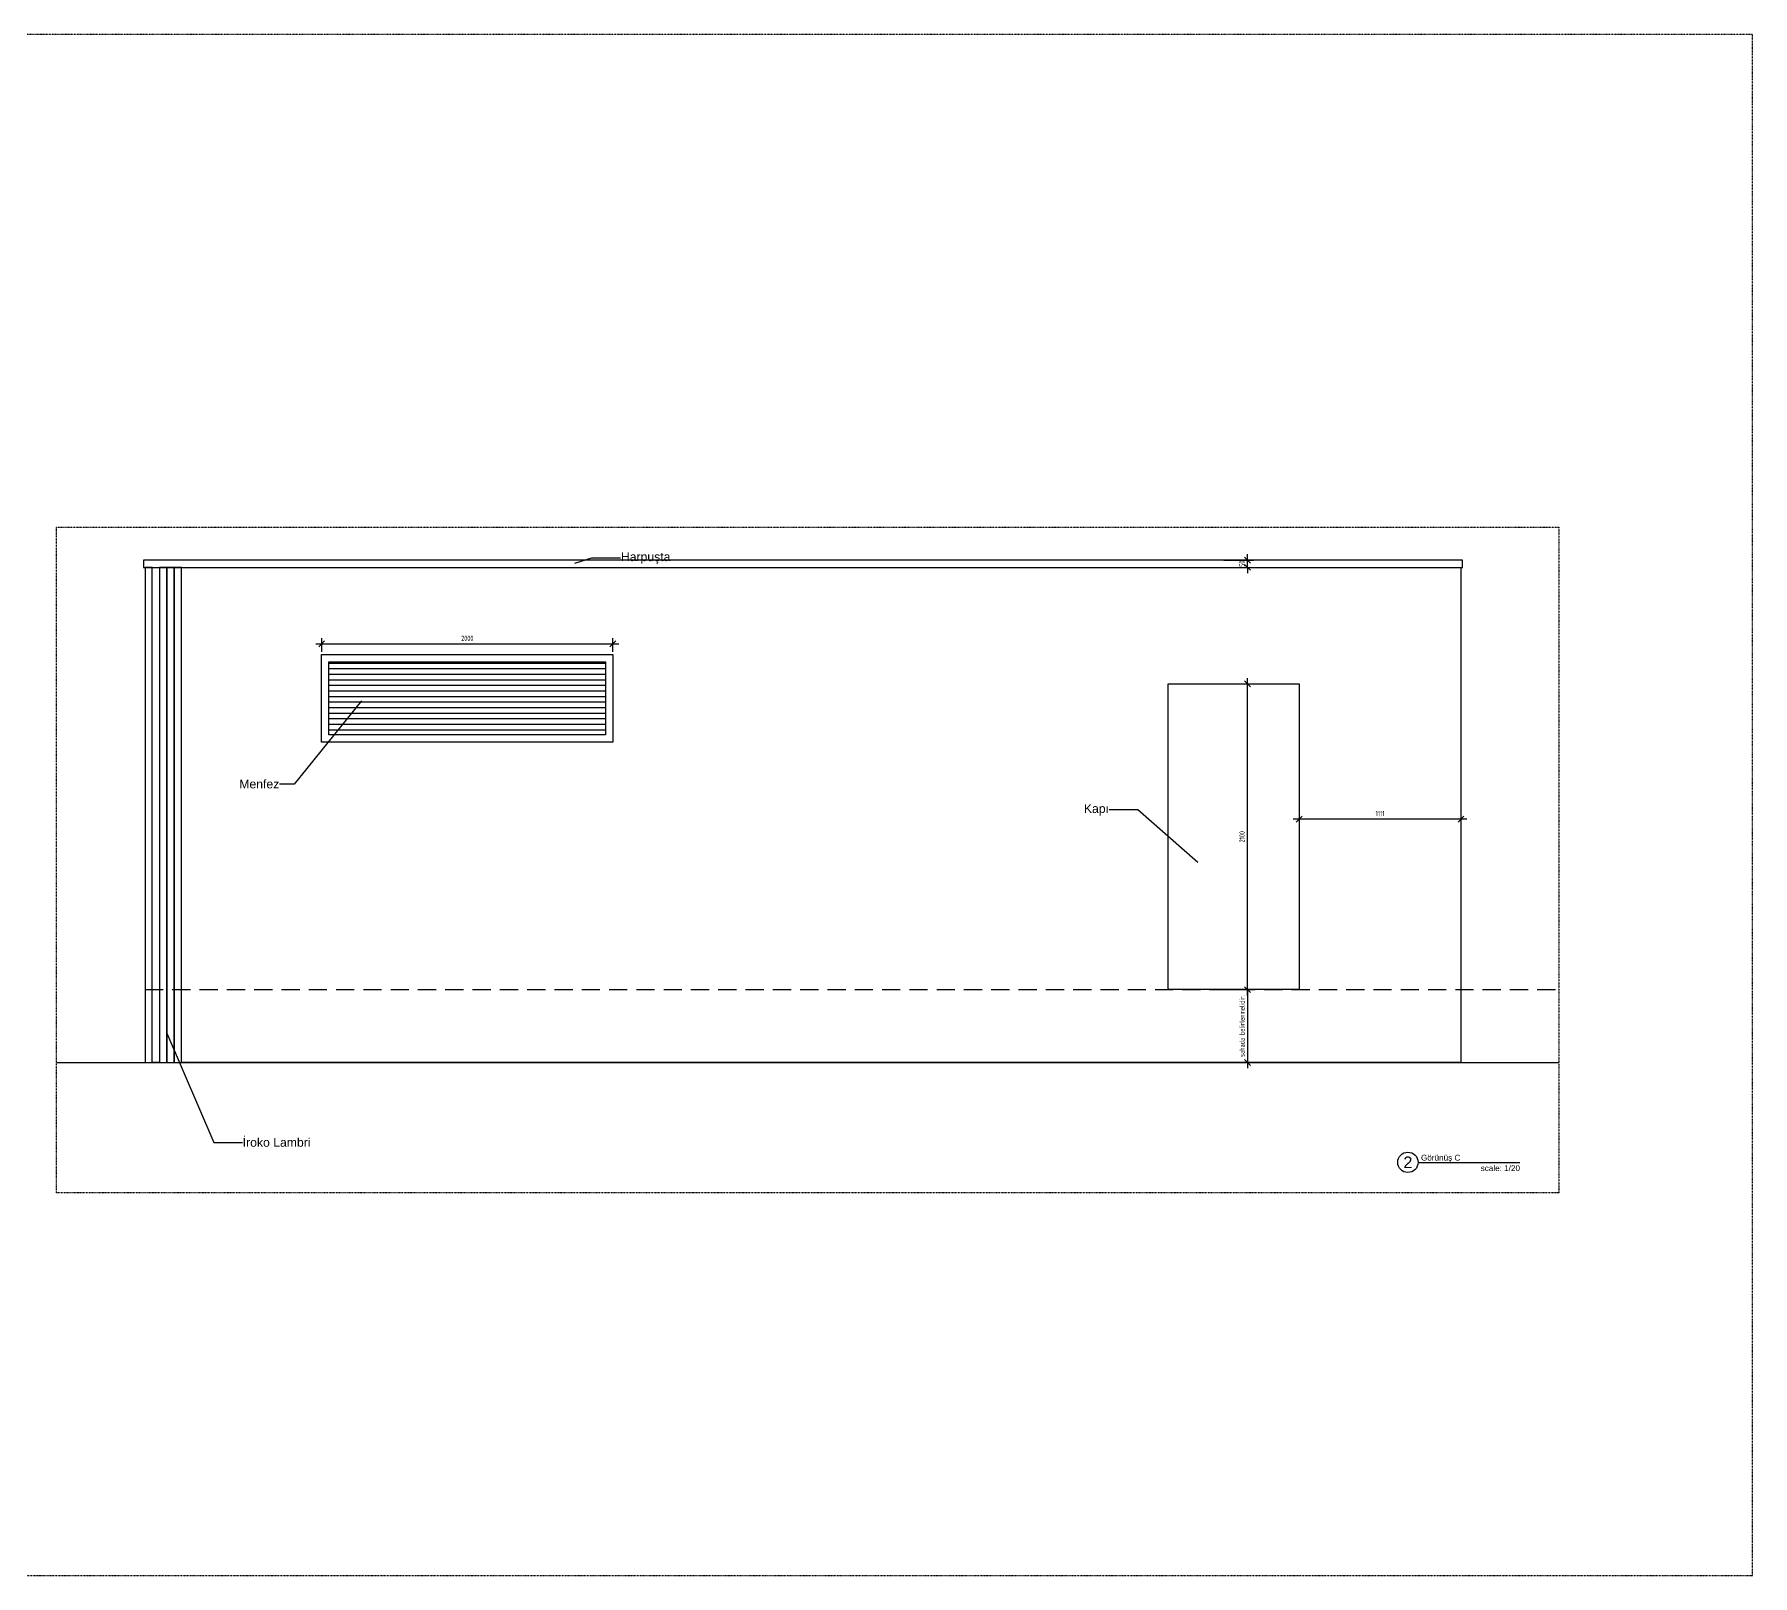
# Model space of a CAD drawing. Header units: millimetres. Extents: x -44968 to 8528, y -5302 to 23637.
# Drawn here: x -3274 to 8528, y -5302 to 5283 of the extents above; entities that cross this region are included whole.
import ezdxf
from ezdxf import colors
from ezdxf.entities.mleader import LeaderData, LeaderLine
from ezdxf.enums import TextEntityAlignment as Align
from ezdxf.math import Vec2, Vec3

# ---------------------------------------------------------------- set-up
doc = ezdxf.new("R2010")
doc.units = ezdxf.units.MM
doc.linetypes.add('DASHDOT', pattern=[1, 0.5, -0.25, 0, -0.25])
doc.linetypes.add('HIDDEN', pattern=[0.375, 0.25, -0.125])
doc.layers.get('Defpoints').update_dxf_attribs({"color": 250})
for name, color, linetype in [('Dim_YOO', 170, 'Continuous'), ('Elev_3_YOO', 25, 'Continuous'), ('Flor_YOO', 105, 'Continuous'), ('Hatch_YOO', 252, 'Continuous'), ('Hidden_YOO', 45, 'HIDDEN'), ('Section_Tech_YOO', 201, 'DASHDOT'), ('Tech_YOO', 201, 'Continuous'), ('Text_YOO', 254, 'Continuous'), ('WALL HATCH-YOO', 8, 'Continuous')]:
    doc.layers.add(name, color=color, linetype=linetype)
doc.styles.get("Standard").update_dxf_attribs({"font": 'arial.ttf'})
doc.styles.add('YOO1', font='arial.ttf', dxfattribs={"height": 2})
doc.styles.add('YOO2', font='arial.ttf', dxfattribs={"height": 4})
doc.styles.add('YOO20 OLCU', font='dim.shx', dxfattribs={"width": 0.8, "height": 36})
doc.dimstyles.new('YOO20', dxfattribs={"dimscale": 20, "dimtxt": 36, "dimasz": 2, "dimexe": 2, "dimexo": 1, "dimgap": 1, "dimtad": 1, "dimdec": 0, "dimzin": 3, "dimdsep": 46, "dimtxsty": 'YOO20 OLCU', "dimblk": 'OBLIQUE', "dimcen": 0, "dimdle": 2, "dimclrd": 256, "dimclre": 256, "dimclrt": 256, "dimadec": 1, "dimazin": 0, "dimtfac": 0.75, "dimtdec": 0, "dimtix": 1, "dimtmove": 1, "dimatfit": 2, "dimldrblk": 'DOT', "dimfxl": 1, "dimfrac": 1, "dimtolj": 1, "dimtzin": 0, "dimlwd": -1, "dimlwe": -1, "dimarcsym": 0})

# ---------------------------------------------------------------- blocks, each defined once
blk = doc.blocks.new('_OBLIQUE')
at = {"color": 0, "linetype": 'ByBlock'}
blk.add_line((-0.5, -0.5), (0.5, 0.5), dxfattribs=at)
blk = doc.blocks.new('*D359')
at = {"layer": 'Defpoints', "color": 0, "ltscale": 500, "transparency": 16777216}
for p in [(4875, -1278), (4875, -1778), (5059, -1778)]:
    blk.add_point(p, dxfattribs=at)
at = {"layer": 'Dim_YOO', "ltscale": 500, "transparency": 16777216}
for p, q in [((4895, -1278), (5099, -1278)), ((5059, -1278), (5059, -1238)), ((5059, -1278), (5059, -1778)), ((4895, -1778), (5099, -1778)), ((5059, -1778), (5059, -1818))]:
    blk.add_line(p, q, dxfattribs=at)
at = {"layer": 'Dim_YOO', "ltscale": 500, "transparency": 16777216, "xscale": 40, "yscale": 40, "zscale": 40}
for p, rotation in [((5059, -1278), 270), ((5059, -1778), 90)]:
    blk.add_blockref('_OBLIQUE', p, dxfattribs=dict(at, rotation=rotation))
at = {"layer": 'Dim_YOO', "ltscale": 500, "transparency": 16777216, "insert": (5021, -1528), "char_height": 36, "attachment_point": 5, "rotation": 90, "style": 'YOO20 OLCU'}
blk.add_mtext('\\A1;sahada belirlenmelidir.', dxfattribs=at)
blk = doc.blocks.new('_DOT')
at = {"color": 0, "linetype": 'ByBlock', "lineweight": 0}
blk.add_line((-0.5, 0), (-1, 0), dxfattribs=at)
at = {"linetype": 'ByBlock', "lineweight": 0, "const_width": 0.5}
blk.add_lwpolyline([(-0.25, 0, 1), (0.25, 0, 1)], format="xyb", close=True, dxfattribs=at)
blk = doc.blocks.new('*D360')
at = {"layer": 'Defpoints', "color": 0, "ltscale": 500, "transparency": 16777216}
for p in [(4875, 822), (5059, 822), (4875, -1278)]:
    blk.add_point(p, dxfattribs=at)
at = {"layer": 'Dim_YOO', "ltscale": 500, "transparency": 16777216}
for p, q in [((5059, -1318), (5059, 862)), ((4895, 822), (5099, 822)), ((4895, -1278), (5099, -1278))]:
    blk.add_line(p, q, dxfattribs=at)
at = {"layer": 'Dim_YOO', "ltscale": 500, "transparency": 16777216, "xscale": 40, "yscale": 40, "zscale": 40}
for p, rotation in [((5059, 822), 90), ((5059, -1278), 270)]:
    blk.add_blockref('_OBLIQUE', p, dxfattribs=dict(at, rotation=rotation))
at = {"layer": 'Dim_YOO', "ltscale": 500, "transparency": 16777216, "insert": (5021, -228), "char_height": 36, "attachment_point": 5, "rotation": 90, "style": 'YOO20 OLCU'}
blk.add_mtext('\\A1;2100 ', dxfattribs=at)
blk = doc.blocks.new('*D363')
at = {"layer": 'Defpoints', "color": 0, "ltscale": 500, "transparency": 16777216}
for p in [(4875, 1672), (5059, 1672), (4875, 1622)]:
    blk.add_point(p, dxfattribs=at)
at = {"layer": 'Dim_YOO', "ltscale": 500, "transparency": 16777216}
for p, q in [((4895, 1672), (5099, 1672)), ((5059, 1672), (5059, 1712)), ((5059, 1622), (5059, 1672)), ((4895, 1622), (5099, 1622)), ((5059, 1622), (5059, 1582))]:
    blk.add_line(p, q, dxfattribs=at)
at = {"layer": 'Dim_YOO', "ltscale": 500, "transparency": 16777216, "xscale": 40, "yscale": 40, "zscale": 40}
for p, rotation in [((5059, 1672), 270), ((5059, 1622), 90)]:
    blk.add_blockref('_OBLIQUE', p, dxfattribs=dict(at, rotation=rotation))
at = {"layer": 'Dim_YOO', "ltscale": 500, "transparency": 16777216, "insert": (5021, 1647), "char_height": 36, "attachment_point": 5, "rotation": 90, "style": 'YOO20 OLCU'}
blk.add_mtext('\\A1;50 ', dxfattribs=at)
blk = doc.blocks.new('Drawing_Name')
at = {"layer": 'Tech_YOO', "linetype": 'Continuous'}
blk.add_line((3.5, 0), (38.5, 0), dxfattribs=at)
blk.add_circle((0, 0), 3.5, dxfattribs=at)
at = {"layer": 'Tech_YOO', "linetype": 'Continuous', "style": 'YOO2'}
blk.add_attdef('1', text='', height=4, dxfattribs=at).set_placement((0, 0), align=Align.MIDDLE_CENTER)
at = {"layer": 'Tech_YOO', "linetype": 'Continuous', "style": 'YOO1'}
blk.add_attdef('PLAN', text='', height=2, dxfattribs=at).set_placement((4.5, 0), align=Align.BOTTOM_LEFT)
blk.add_attdef('ÖLÇEK1/50', text='', height=2, dxfattribs=at).set_placement((38.5, -1), align=Align.TOP_RIGHT)
blk = doc.blocks.new('*D515')
at = {"layer": 'Defpoints', "color": 0, "ltscale": 500, "transparency": 16777216}
for p in [(700, 1097), (-1300, 1023), (700, 1023)]:
    blk.add_point(p, dxfattribs=at)
at = {"layer": 'Dim_YOO', "ltscale": 500, "transparency": 16777216}
for p, q in [((-1340, 1097), (740, 1097)), ((-1300, 1043), (-1300, 1137)), ((700, 1043), (700, 1137))]:
    blk.add_line(p, q, dxfattribs=at)
at = {"layer": 'Dim_YOO', "ltscale": 500, "transparency": 16777216, "xscale": 40, "yscale": 40, "zscale": 40, "rotation": 180}
blk.add_blockref('_OBLIQUE', (-1300, 1097), dxfattribs=at)
at = {"layer": 'Dim_YOO', "ltscale": 500, "transparency": 16777216, "xscale": 40, "yscale": 40, "zscale": 40}
blk.add_blockref('_OBLIQUE', (700, 1097), dxfattribs=at)
at = {"layer": 'Dim_YOO', "ltscale": 500, "transparency": 16777216, "insert": (-300, 1135), "char_height": 36, "attachment_point": 5, "style": 'YOO20 OLCU'}
blk.add_mtext('\\A1;2000 ', dxfattribs=at)
blk = doc.blocks.new('*D516')
at = {"layer": 'Defpoints', "color": 0, "ltscale": 500, "transparency": 16777216}
for p in [(5413, -78), (5413, -107), (6525, -78)]:
    blk.add_point(p, dxfattribs=at)
at = {"layer": 'Dim_YOO', "ltscale": 500, "transparency": 16777216}
for p, q in [((6565, -107), (5373, -107)), ((5413, -98), (5413, -147)), ((6525, -98), (6525, -147))]:
    blk.add_line(p, q, dxfattribs=at)
at = {"layer": 'Dim_YOO', "ltscale": 500, "transparency": 16777216, "xscale": 40, "yscale": 40, "zscale": 40, "rotation": 180}
blk.add_blockref('_OBLIQUE', (5413, -107), dxfattribs=at)
at = {"layer": 'Dim_YOO', "ltscale": 500, "transparency": 16777216, "xscale": 40, "yscale": 40, "zscale": 40}
blk.add_blockref('_OBLIQUE', (6525, -107), dxfattribs=at)
at = {"layer": 'Dim_YOO', "ltscale": 500, "transparency": 16777216, "insert": (5969, -69), "char_height": 36, "attachment_point": 5, "style": 'YOO20 OLCU'}
blk.add_mtext('\\A1;1111 ', dxfattribs=at)

msp = doc.modelspace()

# ---------------------------------------------------------------- hatches: boundary and pattern name
at = {"layer": 'Hatch_YOO', "ltscale": 500, "true_color": 0xb4b4b4}
h = msp.add_hatch(dxfattribs=at)
h.set_pattern_fill('ANSI31', color=253, scale=12, angle=135)
h.set_pattern_definition([(180, (-89145.102, 290791.313), (-4e-15, -38.1), [])])
h.paths.add_polyline_path([(649.63513, 472.65579), (-1250.36487, 472.65579), (-1250.36487, 972.65579), (649.63513, 972.65579)])

# ---------------------------------------------------------------- linework, layer by layer
at = {"layer": 'Elev_3_YOO', "ltscale": 500}
msp.add_line((-2513.7182, 1621.89264), (-2513.7182, -1778.10736), dxfattribs=at)
for points in [[(-2523.7182, 1671.89264), (-2523.7182, 1621.89264), (6534.58963, 1621.89264), (6534.58963, 1671.89264)], [(6524.58963, -1778.10736), (-2263.7182, -1778.10736), (-2263.7182, 1621.89264), (6524.58963, 1621.89264)], [(699.63513, 422.65579), (-1300.36487, 422.65579), (-1300.36487, 1022.65579), (699.63513, 1022.65579)], [(649.63513, 472.65579), (-1250.36487, 472.65579), (-1250.36487, 972.65579), (649.63513, 972.65579)], [(4513.48067, -1278.10736), (4513.48067, 821.89264), (5413.48067, 821.89264), (5413.48067, -1278.10736)]]:
    msp.add_lwpolyline(points, close=True, dxfattribs=at)
at = {"layer": 'Flor_YOO', "ltscale": 500}
msp.add_lwpolyline([(-3121.19125, -1778.10736), (7196.53147, -1778.10736)], dxfattribs=at)
at = {"layer": 'Hidden_YOO', "ltscale": 500}
msp.add_line((-2513.7182, -1278.10736), (7196.53147, -1278.10736), dxfattribs=at)
at = {"layer": 'Section_Tech_YOO', "ltscale": 10}
for points in [[(-44967.87542, -5302.40722), (8528.11256, -5302.40722), (8528.11256, 5282.59294), (-44967.87542, 5282.59294)], [(-3121.19125, 1897.63887), (7196.53147, 1897.63887), (7196.53147, -2673.8077), (-3121.19125, -2673.8077)]]:
    msp.add_lwpolyline(points, close=True, dxfattribs=at)
at = {"layer": 'WALL HATCH-YOO', "color": 8, "ltscale": 500, "true_color": 0x8b7e74}
for points in [[(-2513.7182, -1778.10736), (-2463.7182, -1778.10736), (-2463.7182, 1621.89264), (-2513.7182, 1621.89264)], [(-2463.7182, 1621.89264), (-2413.7182, 1621.89264), (-2413.7182, -1778.10736), (-2463.7182, -1778.10736)], [(-2413.7182, -1778.10736), (-2363.7182, -1778.10736), (-2363.7182, 1621.89264), (-2413.7182, 1621.89264)], [(-2313.7182, 1621.89264), (-2363.7182, 1621.89264), (-2363.7182, -1778.10736), (-2313.7182, -1778.10736)], [(-2313.7182, -1778.10736), (-2263.7182, -1778.10736), (-2263.7182, 1621.89264), (-2313.7182, 1621.89264)]]:
    msp.add_lwpolyline(points, close=True, dxfattribs=at)

# ---------------------------------------------------------------- block references
at = {"layer": 'Tech_YOO', "xscale": 20, "yscale": 20, "zscale": 20}
msp.add_blockref('Drawing_Name', (6160.2262, -2464.00832), dxfattribs=at).add_auto_attribs({'ÖLÇEK1/50': 'scale: 1/20', 'PLAN': 'Görünüş C', '1': '2'})

# ---------------------------------------------------------------- dimensions: what is measured, and where the dimension line sits
at = {"layer": 'Dim_YOO', "ltscale": 500}
for base, p1, p2, picture, middle in [((5058.93491, 1671.89264), (4874.86929, 1621.89264), (4874.86929, 1671.89264), '*D363', (5020.93491, 1646.89264)), ((5058.93491, 821.89264), (4874.86929, -1278.10736), (4874.86929, 821.89264), '*D360', (5020.93491, -228.10736))]:
    dim = msp.add_linear_dim(base=base, p1=p1, p2=p2, angle=90, dimstyle='YOO20', override={"dimpost": ' ', "dimfxl": 2}, dxfattribs=at)
    dim.commit()
    dim.dimension.update_dxf_attribs({"geometry": picture, "text_midpoint": middle})
for base, p1, p2, picture, middle in [((699.63513, 1096.95461), (-1300.36487, 1022.65579), (699.63513, 1022.65579), '*D515', (-300.36487, 1134.95461)), ((5413.48067, -106.97844), (6524.58963, -78.10736), (5413.48067, -78.10736), '*D516', (5969.03515, -68.97844))]:
    dim = msp.add_linear_dim(base=base, p1=p1, p2=p2, dimstyle='YOO20', override={"dimpost": ' ', "dimfxl": 2}, dxfattribs=at)
    dim.commit()
    dim.dimension.update_dxf_attribs({"geometry": picture, "text_midpoint": middle})
dim = msp.add_linear_dim(base=(5058.93491, -1778.10736), p1=(4874.86929, -1278.10736), p2=(4874.86929, -1778.10736), angle=90, text='sahada belirlenmelidir.', dimstyle='YOO20', override={"dimpost": ' ', "dimfxl": 2}, dxfattribs=at)
dim.commit()
dim.dimension.update_dxf_attribs({"geometry": '*D359', "text_midpoint": (5020.93491, -1528.10736)})

# ---------------------------------------------------------------- leaders
at = {"layer": 'Text_YOO'}
ml = msp.add_multileader_mtext('Standard', dxfattribs=at)
ml.set_content('{\\C256;Harpuşta}', color=(250, 0, 0))
ml.set_leader_properties()
ml.build(insert=Vec2(0, 0))
ml.multileader.update_dxf_attribs({"dogleg_length": 196.94507})
ctx = ml.context
ctx.base_point, ctx.char_height, ctx.plane_origin = Vec3(752.93857, 1686.71283), 60, Vec3(-1827.99656, 281.16599)
notes = []
notes.append((ctx, [(0, (1, 1, 0), (555.9935, 1686.71283), (1, 0), 196.94507, [(1, [(434.87124, 1650.13651)], 0, [])])]))
ctx.mtext.insert, ctx.mtext.width, ctx.mtext.flow_direction = Vec3(754.93857, 1725.04162), 1120.0076452, 5
ml = msp.add_multileader_mtext('Standard', dxfattribs=at)
ml.set_content('{\\C256;Menfez}', color=(250, 0, 0))
ml.set_leader_properties()
ml.build(insert=Vec2(0, 0))
ml.multileader.update_dxf_attribs({"dogleg_length": 100.73865})
ctx = ml.context
ctx.base_point, ctx.char_height, ctx.plane_origin = Vec3(-1860.21252, 133.9193), 60, Vec3(-2228.97572, -52.47969)
ctx.text_align_type = 2
notes.append((ctx, [(0, (1, 1, 0), (-1488.6253, 133.9193), (-1, 0), 100.73865, [(0, [(-1025.13727, 707.88213)], 0, [])])]))
ctx.mtext.insert, ctx.mtext.alignment, ctx.mtext.flow_direction = Vec3(-1591.36395, 164.41043), 3, 5
ml = msp.add_multileader_mtext('Standard', dxfattribs=at)
ml.set_content('{\\C256;Kapı}', color=(250, 0, 0))
ml.set_leader_properties()
ml.build(insert=Vec2(0, 0))
ml.multileader.update_dxf_attribs({"dogleg_length": 196.94507})
ctx = ml.context
ctx.base_point, ctx.char_height, ctx.plane_origin = Vec3(3946.73979, -42.72846), 60, Vec3(1082.38039, -1448.2753)
ctx.text_align_type = 2
notes.append((ctx, [(1, (1, 1, 0), (4306.15689, -42.72846), (-1, 0), 196.94507, [(1, [(4720.11786, -406.88053)], 0, [])])]))
ctx.mtext.insert, ctx.mtext.width, ctx.mtext.alignment, ctx.mtext.flow_direction = Vec3(4107.21182, -4.39967), 1120.0076452, 3, 5
ml = msp.add_multileader_mtext('Standard', dxfattribs=at)
ml.set_content('{\\C256;İroko Lambri }', color=(250, 0, 0))
ml.set_leader_properties()
ml.build(insert=Vec2(0, 0))
ml.multileader.update_dxf_attribs({"dogleg_length": 196.94507})
ctx = ml.context
ctx.base_point, ctx.char_height, ctx.plane_origin = Vec3(-1844.68003, -2327.40634), 60, Vec3(-4425.61516, -3732.95318)
notes.append((ctx, [(0, (1, 1, 0), (-2041.6251, -2327.40634), (1, 0), 196.94507, [(1, [(-2366.31893, -1572.27088)], 0, [])])]))
ctx.mtext.insert, ctx.mtext.width, ctx.mtext.flow_direction = Vec3(-1842.68003, -2296.91521), 1120.0076452, 5
for ctx, leaders in notes:
    for number, flags, end, landing, length, lines in leaders:
        leader = LeaderData()
        leader.index, (leader.has_last_leader_line, leader.has_dogleg_vector, leader.attachment_direction) = number, flags
        leader.last_leader_point, leader.dogleg_vector, leader.dogleg_length = Vec3(end), Vec3(landing), length
        for number, points, colour, breaks in lines:
            line = LeaderLine()
            line.index, line.vertices, line.color, line.breaks = number, Vec3.list(points), colors.encode_raw_color(colour), breaks
            leader.lines.append(line)
        ctx.leaders.append(leader)

doc.saveas('drawing.dxf')
